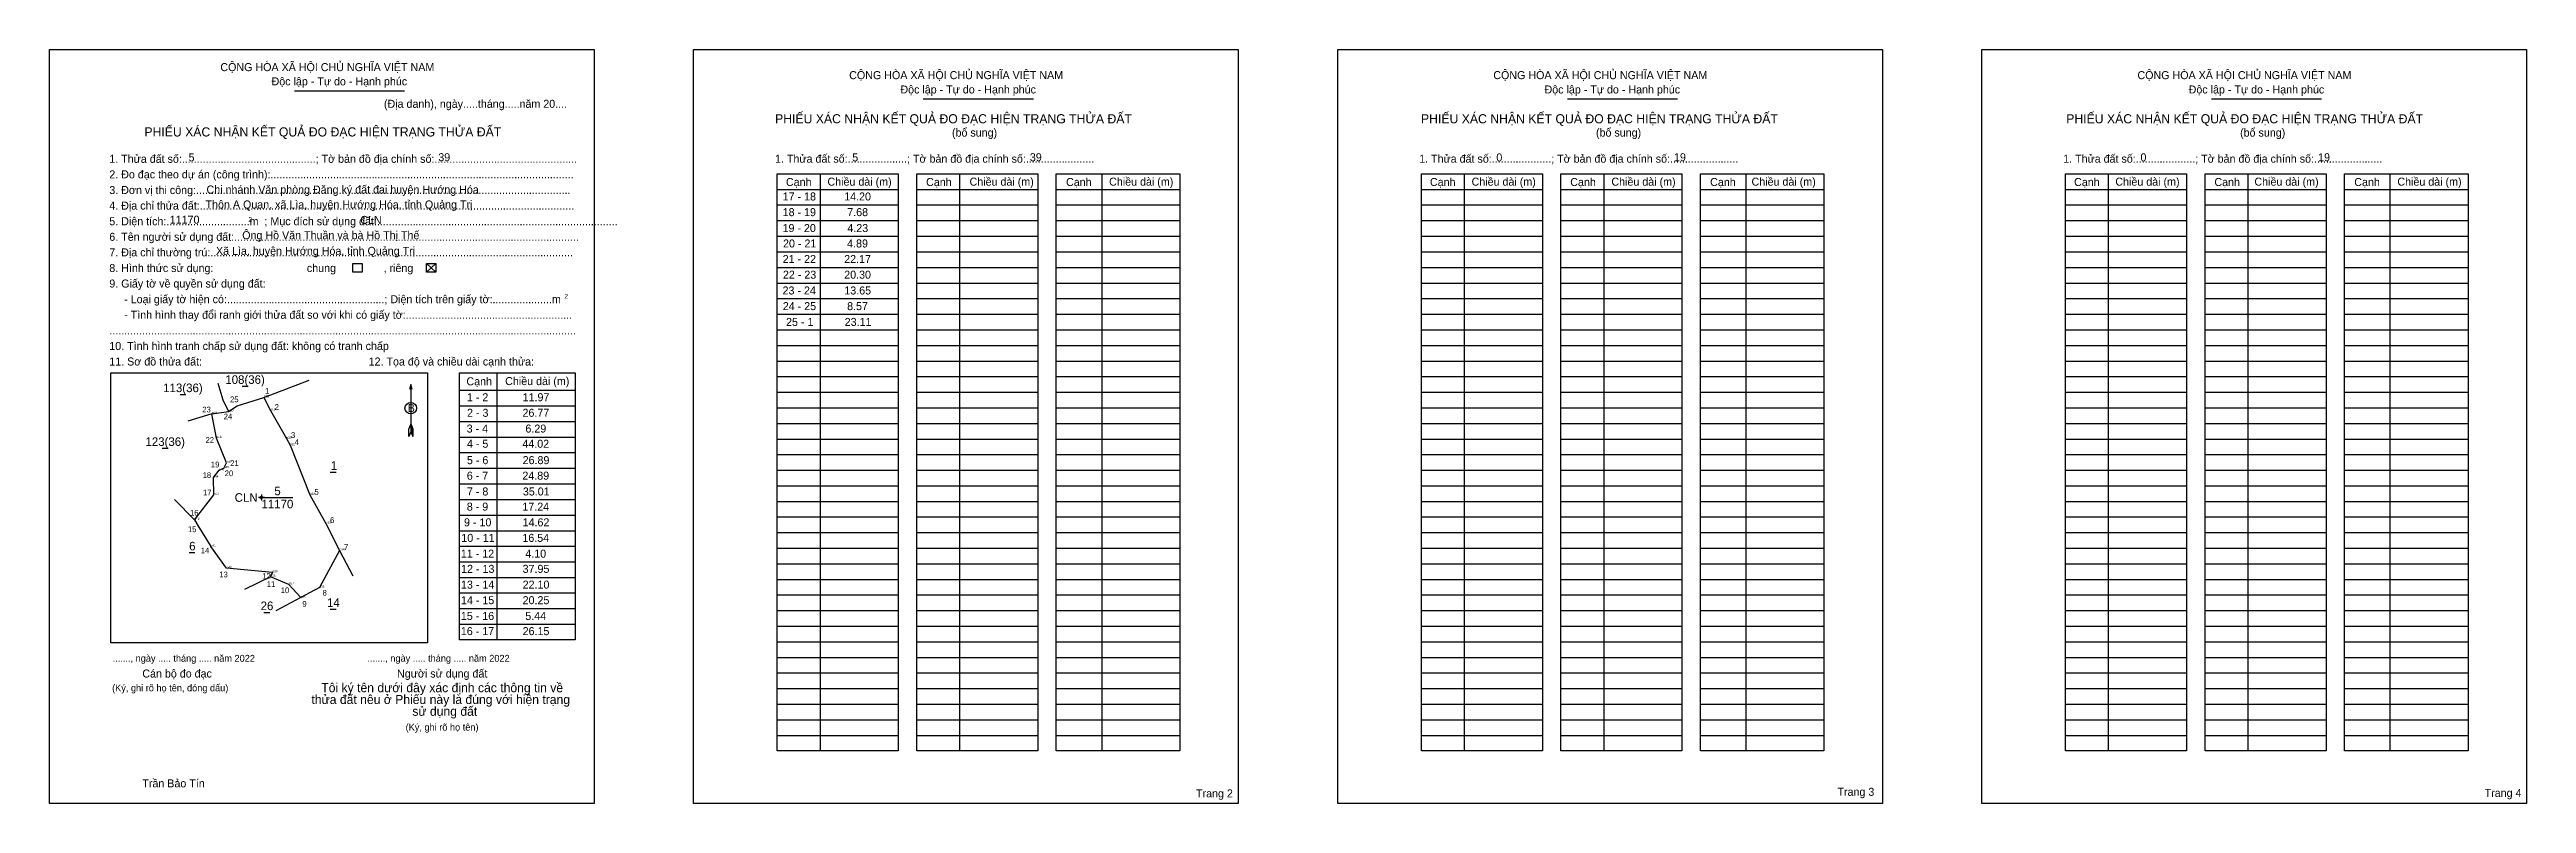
# Model space of a CAD drawing. Extents: x 548075 to 550116, y 1821714 to 1822335.
import ezdxf

# ---------------------------------------------------------------- set-up
doc = ezdxf.new("R2010")
doc.units = 0
for name, color, linetype in [('Level 1', 7, 'Continuous'), ('Level 10', 7, 'Continuous'), ('Level 11', 7, 'Continuous'), ('Level 12', 7, 'Continuous'), ('Level 13', 7, 'Continuous'), ('Level 2', 7, 'Continuous'), ('Level 27', 7, 'Continuous'), ('Level 36', 7, 'Continuous'), ('Level 48', 7, 'Continuous'), ('Level 50', 7, 'Continuous'), ('Level 52', 7, 'Continuous'), ('Level 6', 7, 'Continuous'), ('Level 9', 7, 'Continuous')]:
    doc.layers.add(name, color=color, linetype=linetype)

msp = doc.modelspace()

# ---------------------------------------------------------------- linework, layer by layer
at = {"layer": 'Level 1'}
for p, q in [((548075.1, 1822335), (548075.1, 1822335)), ((548605.8, 1822335), (548605.8, 1822335)), ((548276.8, 1822301.1), (548367.6, 1822301.1)), ((548795, 1822294.4), (548885.8, 1822294.4)), ((549325.8, 1822294.4), (549416.6, 1822294.4)), ((549856.6, 1822294.4), (549947.3, 1822294.4)), ((548674.7, 1822219.9), (548774.5, 1822219.9)), ((548710, 1822232.7), (548710, 1821757.6)), ((548789.7, 1822219.9), (548889.4, 1822219.9)), ((548825, 1822232.7), (548825, 1821757.6)), ((548904.7, 1822219.9), (549006.5, 1822219.9)), ((548942.1, 1822232.7), (548942.1, 1821757.6)), ((549205.5, 1822219.9), (549305.3, 1822219.9)), ((549240.8, 1822232.7), (549240.8, 1821757.6)), ((549320.5, 1822219.9), (549420.2, 1822219.9)), ((549355.8, 1822232.7), (549355.8, 1821757.6)), ((549435.5, 1822219.9), (549537.3, 1822219.9)), ((549472.9, 1822232.7), (549472.9, 1821757.6)), ((549736.3, 1822219.9), (549836, 1822219.9)), ((549771.6, 1822232.7), (549771.6, 1821757.6)), ((549851.3, 1822219.9), (549951, 1822219.9)), ((549886.6, 1822232.7), (549886.6, 1821757.6)), ((549966.2, 1822219.9), (550068.1, 1822219.9)), ((550003.7, 1822232.7), (550003.7, 1821757.6)), ((548674.7, 1822207.1), (548774.5, 1822207.1)), ((548789.7, 1822207.1), (548889.4, 1822207.1)), ((548904.7, 1822207.1), (549006.5, 1822207.1)), ((549205.5, 1822207.1), (549305.3, 1822207.1)), ((549320.5, 1822207.1), (549420.2, 1822207.1)), ((549435.5, 1822207.1), (549537.3, 1822207.1)), ((549736.3, 1822207.1), (549836, 1822207.1)), ((549851.3, 1822207.1), (549951, 1822207.1)), ((549966.2, 1822207.1), (550068.1, 1822207.1)), ((548674.7, 1822194.2), (548774.5, 1822194.2)), ((548674.7, 1822181.4), (548774.5, 1822181.4)), ((548789.7, 1822194.2), (548889.4, 1822194.2)), ((548789.7, 1822181.4), (548889.4, 1822181.4)), ((548904.7, 1822194.2), (549006.5, 1822194.2)), ((548904.7, 1822181.4), (549006.5, 1822181.4)), ((549205.5, 1822194.2), (549305.3, 1822194.2)), ((549205.5, 1822181.4), (549305.3, 1822181.4)), ((549320.5, 1822194.2), (549420.2, 1822194.2)), ((549320.5, 1822181.4), (549420.2, 1822181.4)), ((549435.5, 1822194.2), (549537.3, 1822194.2)), ((549435.5, 1822181.4), (549537.3, 1822181.4)), ((549736.3, 1822194.2), (549836, 1822194.2)), ((549736.3, 1822181.4), (549836, 1822181.4)), ((549851.3, 1822194.2), (549951, 1822194.2)), ((549851.3, 1822181.4), (549951, 1822181.4)), ((549966.2, 1822194.2), (550068.1, 1822194.2)), ((549966.2, 1822181.4), (550068.1, 1822181.4)), ((548385.6, 1822159), (548393.3, 1822151.8)), ((548385.6, 1822151.8), (548393.3, 1822159)), ((548674.7, 1822168.5), (548774.5, 1822168.5)), ((548789.7, 1822168.5), (548889.4, 1822168.5)), ((548904.7, 1822168.5), (549006.5, 1822168.5)), ((549205.5, 1822168.5), (549305.3, 1822168.5)), ((549320.5, 1822168.5), (549420.2, 1822168.5)), ((549435.5, 1822168.5), (549537.3, 1822168.5)), ((549736.3, 1822168.5), (549836, 1822168.5)), ((549851.3, 1822168.5), (549951, 1822168.5)), ((549966.2, 1822168.5), (550068.1, 1822168.5)), ((548674.7, 1822155.7), (548774.5, 1822155.7)), ((548674.7, 1822142.8), (548774.5, 1822142.8)), ((548789.7, 1822155.7), (548889.4, 1822155.7)), ((548789.7, 1822142.8), (548889.4, 1822142.8)), ((548904.7, 1822155.7), (549006.5, 1822155.7)), ((548904.7, 1822142.8), (549006.5, 1822142.8)), ((549205.5, 1822155.7), (549305.3, 1822155.7)), ((549205.5, 1822142.8), (549305.3, 1822142.8)), ((549320.5, 1822155.7), (549420.2, 1822155.7)), ((549320.5, 1822142.8), (549420.2, 1822142.8)), ((549435.5, 1822155.7), (549537.3, 1822155.7)), ((549435.5, 1822142.8), (549537.3, 1822142.8)), ((549736.3, 1822155.7), (549836, 1822155.7)), ((549736.3, 1822142.8), (549836, 1822142.8)), ((549851.3, 1822155.7), (549951, 1822155.7)), ((549851.3, 1822142.8), (549951, 1822142.8)), ((549966.2, 1822155.7), (550068.1, 1822155.7)), ((549966.2, 1822142.8), (550068.1, 1822142.8)), ((548674.7, 1822130), (548774.5, 1822130)), ((548789.7, 1822130), (548889.4, 1822130)), ((548904.7, 1822130), (549006.5, 1822130)), ((549205.5, 1822130), (549305.3, 1822130)), ((549320.5, 1822130), (549420.2, 1822130)), ((549435.5, 1822130), (549537.3, 1822130)), ((549736.3, 1822130), (549836, 1822130)), ((549851.3, 1822130), (549951, 1822130)), ((549966.2, 1822130), (550068.1, 1822130)), ((548674.7, 1822117.2), (548774.5, 1822117.2)), ((548674.7, 1822104.3), (548774.5, 1822104.3)), ((548789.7, 1822117.2), (548889.4, 1822117.2)), ((548789.7, 1822104.3), (548889.4, 1822104.3)), ((548904.7, 1822117.2), (549006.5, 1822117.2)), ((548904.7, 1822104.3), (549006.5, 1822104.3)), ((549205.5, 1822117.2), (549305.3, 1822117.2)), ((549205.5, 1822104.3), (549305.3, 1822104.3)), ((549320.5, 1822117.2), (549420.2, 1822117.2)), ((549320.5, 1822104.3), (549420.2, 1822104.3)), ((549435.5, 1822117.2), (549537.3, 1822117.2)), ((549435.5, 1822104.3), (549537.3, 1822104.3)), ((549736.3, 1822117.2), (549836, 1822117.2)), ((549736.3, 1822104.3), (549836, 1822104.3)), ((549851.3, 1822117.2), (549951, 1822117.2)), ((549851.3, 1822104.3), (549951, 1822104.3)), ((549966.2, 1822117.2), (550068.1, 1822117.2)), ((549966.2, 1822104.3), (550068.1, 1822104.3)), ((548674.7, 1822091.5), (548774.5, 1822091.5)), ((548674.7, 1822078.6), (548774.5, 1822078.6)), ((548789.7, 1822091.5), (548889.4, 1822091.5)), ((548789.7, 1822078.6), (548889.4, 1822078.6)), ((548904.7, 1822091.5), (549006.5, 1822091.5)), ((548904.7, 1822078.6), (549006.5, 1822078.6)), ((549205.5, 1822091.5), (549305.3, 1822091.5)), ((549205.5, 1822078.6), (549305.3, 1822078.6)), ((549320.5, 1822091.5), (549420.2, 1822091.5)), ((549320.5, 1822078.6), (549420.2, 1822078.6)), ((549435.5, 1822091.5), (549537.3, 1822091.5)), ((549435.5, 1822078.6), (549537.3, 1822078.6)), ((549736.3, 1822091.5), (549836, 1822091.5)), ((549736.3, 1822078.6), (549836, 1822078.6)), ((549851.3, 1822091.5), (549951, 1822091.5)), ((549851.3, 1822078.6), (549951, 1822078.6)), ((549966.2, 1822091.5), (550068.1, 1822091.5)), ((549966.2, 1822078.6), (550068.1, 1822078.6)), ((548125.6, 1822068.8), (548125.6, 1822068.8)), ((548372.7, 1822059.2), (548372.7, 1822020.4)), ((548443.7, 1822068.9), (548443.7, 1821849)), ((548674.7, 1822065.8), (548774.5, 1822065.8)), ((548789.7, 1822065.8), (548889.4, 1822065.8)), ((548904.7, 1822065.8), (549006.5, 1822065.8)), ((549205.5, 1822065.8), (549305.3, 1822065.8)), ((549320.5, 1822065.8), (549420.2, 1822065.8)), ((549435.5, 1822065.8), (549537.3, 1822065.8)), ((549736.3, 1822065.8), (549836, 1822065.8)), ((549851.3, 1822065.8), (549951, 1822065.8)), ((549966.2, 1822065.8), (550068.1, 1822065.8)), ((548412.8, 1822054.5), (548508.1, 1822054.5)), ((548412.8, 1822041.7), (548508.1, 1822041.7)), ((548674.7, 1822052.9), (548774.5, 1822052.9)), ((548674.7, 1822040.1), (548774.5, 1822040.1)), ((548789.7, 1822052.9), (548889.4, 1822052.9)), ((548789.7, 1822040.1), (548889.4, 1822040.1)), ((548904.7, 1822052.9), (549006.5, 1822052.9)), ((548904.7, 1822040.1), (549006.5, 1822040.1)), ((549205.5, 1822052.9), (549305.3, 1822052.9)), ((549205.5, 1822040.1), (549305.3, 1822040.1)), ((549320.5, 1822052.9), (549420.2, 1822052.9)), ((549320.5, 1822040.1), (549420.2, 1822040.1)), ((549435.5, 1822052.9), (549537.3, 1822052.9)), ((549435.5, 1822040.1), (549537.3, 1822040.1)), ((549736.3, 1822052.9), (549836, 1822052.9)), ((549736.3, 1822040.1), (549836, 1822040.1)), ((549851.3, 1822052.9), (549951, 1822052.9)), ((549851.3, 1822040.1), (549951, 1822040.1)), ((549966.2, 1822052.9), (550068.1, 1822052.9)), ((549966.2, 1822040.1), (550068.1, 1822040.1)), ((548371, 1822016.4), (548371.1, 1822022.8)), ((548372.7, 1822020.4), (548371, 1822016.4)), ((548372.7, 1822026.8), (548371.1, 1822022.8)), ((548372.7, 1822026.8), (548374.4, 1822022.8)), ((548372.7, 1822026.2), (548374.4, 1822022.2)), ((548372.7, 1822025.7), (548374.4, 1822021.7)), ((548372.7, 1822025.1), (548374.4, 1822021.1)), ((548372.7, 1822024.5), (548374.4, 1822020.5)), ((548372.7, 1822024), (548374.4, 1822019.9)), ((548372.7, 1822023.4), (548374.4, 1822019.4)), ((548372.7, 1822022.9), (548374.4, 1822018.8)), ((548372.7, 1822022.3), (548374.4, 1822018.2)), ((548372.7, 1822021.7), (548374.4, 1822017.6)), ((548372.7, 1822021.2), (548374.4, 1822017.1)), ((548372.7, 1822020.4), (548374.4, 1822016.4)), ((548374.4, 1822016.4), (548374.4, 1822022.8)), ((548412.8, 1822028.8), (548508.1, 1822028.8)), ((548412.8, 1822016), (548508.1, 1822016)), ((548674.7, 1822027.3), (548774.5, 1822027.3)), ((548789.7, 1822027.3), (548889.4, 1822027.3)), ((548904.7, 1822027.3), (549006.5, 1822027.3)), ((549205.5, 1822027.3), (549305.3, 1822027.3)), ((549320.5, 1822027.3), (549420.2, 1822027.3)), ((549435.5, 1822027.3), (549537.3, 1822027.3)), ((549736.3, 1822027.3), (549836, 1822027.3)), ((549851.3, 1822027.3), (549951, 1822027.3)), ((549966.2, 1822027.3), (550068.1, 1822027.3)), ((548412.8, 1822003.2), (548508.1, 1822003.2)), ((548674.7, 1822014.4), (548774.5, 1822014.4)), ((548674.7, 1822001.6), (548774.5, 1822001.6)), ((548789.7, 1822014.4), (548889.4, 1822014.4)), ((548789.7, 1822001.6), (548889.4, 1822001.6)), ((548904.7, 1822014.4), (549006.5, 1822014.4)), ((548904.7, 1822001.6), (549006.5, 1822001.6)), ((549205.5, 1822014.4), (549305.3, 1822014.4)), ((549205.5, 1822001.6), (549305.3, 1822001.6)), ((549320.5, 1822014.4), (549420.2, 1822014.4)), ((549320.5, 1822001.6), (549420.2, 1822001.6)), ((549435.5, 1822014.4), (549537.3, 1822014.4)), ((549435.5, 1822001.6), (549537.3, 1822001.6)), ((549736.3, 1822014.4), (549836, 1822014.4)), ((549736.3, 1822001.6), (549836, 1822001.6)), ((549851.3, 1822014.4), (549951, 1822014.4)), ((549851.3, 1822001.6), (549951, 1822001.6)), ((549966.2, 1822014.4), (550068.1, 1822014.4)), ((549966.2, 1822001.6), (550068.1, 1822001.6)), ((548412.8, 1821990.3), (548508.1, 1821990.3)), ((548412.8, 1821977.5), (548508.1, 1821977.5)), ((548674.7, 1821988.7), (548774.5, 1821988.7)), ((548674.7, 1821975.9), (548774.5, 1821975.9)), ((548789.7, 1821988.7), (548889.4, 1821988.7)), ((548789.7, 1821975.9), (548889.4, 1821975.9)), ((548904.7, 1821988.7), (549006.5, 1821988.7)), ((548904.7, 1821975.9), (549006.5, 1821975.9)), ((549205.5, 1821988.7), (549305.3, 1821988.7)), ((549205.5, 1821975.9), (549305.3, 1821975.9)), ((549320.5, 1821988.7), (549420.2, 1821988.7)), ((549320.5, 1821975.9), (549420.2, 1821975.9)), ((549435.5, 1821988.7), (549537.3, 1821988.7)), ((549435.5, 1821975.9), (549537.3, 1821975.9)), ((549736.3, 1821988.7), (549836, 1821988.7)), ((549736.3, 1821975.9), (549836, 1821975.9)), ((549851.3, 1821988.7), (549951, 1821988.7)), ((549851.3, 1821975.9), (549951, 1821975.9)), ((549966.2, 1821988.7), (550068.1, 1821988.7)), ((549966.2, 1821975.9), (550068.1, 1821975.9)), ((548412.8, 1821964.6), (548508.1, 1821964.6)), ((548674.7, 1821963), (548774.5, 1821963)), ((548789.7, 1821963), (548889.4, 1821963)), ((548904.7, 1821963), (549006.5, 1821963)), ((549205.5, 1821963), (549305.3, 1821963)), ((549320.5, 1821963), (549420.2, 1821963)), ((549435.5, 1821963), (549537.3, 1821963)), ((549736.3, 1821963), (549836, 1821963)), ((549851.3, 1821963), (549951, 1821963)), ((549966.2, 1821963), (550068.1, 1821963)), ((548412.8, 1821951.8), (548508.1, 1821951.8)), ((548412.8, 1821938.9), (548508.1, 1821938.9)), ((548674.7, 1821950.2), (548774.5, 1821950.2)), ((548674.7, 1821937.4), (548774.5, 1821937.4)), ((548789.7, 1821950.2), (548889.4, 1821950.2)), ((548789.7, 1821937.4), (548889.4, 1821937.4)), ((548904.7, 1821950.2), (549006.5, 1821950.2)), ((548904.7, 1821937.4), (549006.5, 1821937.4)), ((549205.5, 1821950.2), (549305.3, 1821950.2)), ((549205.5, 1821937.4), (549305.3, 1821937.4)), ((549320.5, 1821950.2), (549420.2, 1821950.2)), ((549320.5, 1821937.4), (549420.2, 1821937.4)), ((549435.5, 1821950.2), (549537.3, 1821950.2)), ((549435.5, 1821937.4), (549537.3, 1821937.4)), ((549736.3, 1821950.2), (549836, 1821950.2)), ((549736.3, 1821937.4), (549836, 1821937.4)), ((549851.3, 1821950.2), (549951, 1821950.2)), ((549851.3, 1821937.4), (549951, 1821937.4)), ((549966.2, 1821950.2), (550068.1, 1821950.2)), ((549966.2, 1821937.4), (550068.1, 1821937.4)), ((548412.8, 1821926.1), (548508.1, 1821926.1)), ((548674.7, 1821924.5), (548774.5, 1821924.5)), ((548789.7, 1821924.5), (548889.4, 1821924.5)), ((548904.7, 1821924.5), (549006.5, 1821924.5)), ((549205.5, 1821924.5), (549305.3, 1821924.5)), ((549320.5, 1821924.5), (549420.2, 1821924.5)), ((549435.5, 1821924.5), (549537.3, 1821924.5)), ((549736.3, 1821924.5), (549836, 1821924.5)), ((549851.3, 1821924.5), (549951, 1821924.5)), ((549966.2, 1821924.5), (550068.1, 1821924.5)), ((548412.8, 1821913.3), (548508.1, 1821913.3)), ((548412.8, 1821900.4), (548508.1, 1821900.4)), ((548674.7, 1821911.7), (548774.5, 1821911.7)), ((548674.7, 1821898.8), (548774.5, 1821898.8)), ((548789.7, 1821911.7), (548889.4, 1821911.7)), ((548789.7, 1821898.8), (548889.4, 1821898.8)), ((548904.7, 1821911.7), (549006.5, 1821911.7)), ((548904.7, 1821898.8), (549006.5, 1821898.8)), ((549205.5, 1821911.7), (549305.3, 1821911.7)), ((549205.5, 1821898.8), (549305.3, 1821898.8)), ((549320.5, 1821911.7), (549420.2, 1821911.7)), ((549320.5, 1821898.8), (549420.2, 1821898.8)), ((549435.5, 1821911.7), (549537.3, 1821911.7)), ((549435.5, 1821898.8), (549537.3, 1821898.8)), ((549736.3, 1821911.7), (549836, 1821911.7)), ((549736.3, 1821898.8), (549836, 1821898.8)), ((549851.3, 1821911.7), (549951, 1821911.7)), ((549851.3, 1821898.8), (549951, 1821898.8)), ((549966.2, 1821911.7), (550068.1, 1821911.7)), ((549966.2, 1821898.8), (550068.1, 1821898.8)), ((548412.8, 1821887.6), (548508.1, 1821887.6)), ((548412.8, 1821874.7), (548508.1, 1821874.7)), ((548674.7, 1821886), (548774.5, 1821886)), ((548674.7, 1821873.2), (548774.5, 1821873.2)), ((548789.7, 1821886), (548889.4, 1821886)), ((548789.7, 1821873.2), (548889.4, 1821873.2)), ((548904.7, 1821886), (549006.5, 1821886)), ((548904.7, 1821873.2), (549006.5, 1821873.2)), ((549205.5, 1821886), (549305.3, 1821886)), ((549205.5, 1821873.2), (549305.3, 1821873.2)), ((549320.5, 1821886), (549420.2, 1821886)), ((549320.5, 1821873.2), (549420.2, 1821873.2)), ((549435.5, 1821886), (549537.3, 1821886)), ((549435.5, 1821873.2), (549537.3, 1821873.2)), ((549736.3, 1821886), (549836, 1821886)), ((549736.3, 1821873.2), (549836, 1821873.2)), ((549851.3, 1821886), (549951, 1821886)), ((549851.3, 1821873.2), (549951, 1821873.2)), ((549966.2, 1821886), (550068.1, 1821886)), ((549966.2, 1821873.2), (550068.1, 1821873.2)), ((548412.8, 1821861.9), (548508.1, 1821861.9)), ((548674.7, 1821860.3), (548774.5, 1821860.3)), ((548789.7, 1821860.3), (548889.4, 1821860.3)), ((548904.7, 1821860.3), (549006.5, 1821860.3)), ((549205.5, 1821860.3), (549305.3, 1821860.3)), ((549320.5, 1821860.3), (549420.2, 1821860.3)), ((549435.5, 1821860.3), (549537.3, 1821860.3)), ((549736.3, 1821860.3), (549836, 1821860.3)), ((549851.3, 1821860.3), (549951, 1821860.3)), ((549966.2, 1821860.3), (550068.1, 1821860.3)), ((548386.4, 1821846.6), (548386.4, 1821846.6)), ((548674.7, 1821847.5), (548774.5, 1821847.5)), ((548674.7, 1821834.6), (548774.5, 1821834.6)), ((548789.7, 1821847.5), (548889.4, 1821847.5)), ((548789.7, 1821834.6), (548889.4, 1821834.6)), ((548904.7, 1821847.5), (549006.5, 1821847.5)), ((548904.7, 1821834.6), (549006.5, 1821834.6)), ((549205.5, 1821847.5), (549305.3, 1821847.5)), ((549205.5, 1821834.6), (549305.3, 1821834.6)), ((549320.5, 1821847.5), (549420.2, 1821847.5)), ((549320.5, 1821834.6), (549420.2, 1821834.6)), ((549435.5, 1821847.5), (549537.3, 1821847.5)), ((549435.5, 1821834.6), (549537.3, 1821834.6)), ((549736.3, 1821847.5), (549836, 1821847.5)), ((549736.3, 1821834.6), (549836, 1821834.6)), ((549851.3, 1821847.5), (549951, 1821847.5)), ((549851.3, 1821834.6), (549951, 1821834.6)), ((549966.2, 1821847.5), (550068.1, 1821847.5)), ((549966.2, 1821834.6), (550068.1, 1821834.6)), ((548674.7, 1821821.8), (548774.5, 1821821.8)), ((548789.7, 1821821.8), (548889.4, 1821821.8)), ((548904.7, 1821821.8), (549006.5, 1821821.8)), ((549205.5, 1821821.8), (549305.3, 1821821.8)), ((549320.5, 1821821.8), (549420.2, 1821821.8)), ((549435.5, 1821821.8), (549537.3, 1821821.8)), ((549736.3, 1821821.8), (549836, 1821821.8)), ((549851.3, 1821821.8), (549951, 1821821.8)), ((549966.2, 1821821.8), (550068.1, 1821821.8)), ((548674.7, 1821808.9), (548774.5, 1821808.9)), ((548674.7, 1821796.1), (548774.5, 1821796.1)), ((548789.7, 1821808.9), (548889.4, 1821808.9)), ((548789.7, 1821796.1), (548889.4, 1821796.1)), ((548904.7, 1821808.9), (549006.5, 1821808.9)), ((548904.7, 1821796.1), (549006.5, 1821796.1)), ((549205.5, 1821808.9), (549305.3, 1821808.9)), ((549205.5, 1821796.1), (549305.3, 1821796.1)), ((549320.5, 1821808.9), (549420.2, 1821808.9)), ((549320.5, 1821796.1), (549420.2, 1821796.1)), ((549435.5, 1821808.9), (549537.3, 1821808.9)), ((549435.5, 1821796.1), (549537.3, 1821796.1)), ((549736.3, 1821808.9), (549836, 1821808.9)), ((549736.3, 1821796.1), (549836, 1821796.1)), ((549851.3, 1821808.9), (549951, 1821808.9)), ((549851.3, 1821796.1), (549951, 1821796.1)), ((549966.2, 1821808.9), (550068.1, 1821808.9)), ((549966.2, 1821796.1), (550068.1, 1821796.1)), ((548674.7, 1821783.3), (548774.5, 1821783.3)), ((548789.7, 1821783.3), (548889.4, 1821783.3)), ((548904.7, 1821783.3), (549006.5, 1821783.3)), ((549205.5, 1821783.3), (549305.3, 1821783.3)), ((549320.5, 1821783.3), (549420.2, 1821783.3)), ((549435.5, 1821783.3), (549537.3, 1821783.3)), ((549736.3, 1821783.3), (549836, 1821783.3)), ((549851.3, 1821783.3), (549951, 1821783.3)), ((549966.2, 1821783.3), (550068.1, 1821783.3)), ((548674.7, 1821770.4), (548774.5, 1821770.4)), ((548789.7, 1821770.4), (548889.4, 1821770.4)), ((548904.7, 1821770.4), (549006.5, 1821770.4)), ((549205.5, 1821770.4), (549305.3, 1821770.4)), ((549320.5, 1821770.4), (549420.2, 1821770.4)), ((549435.5, 1821770.4), (549537.3, 1821770.4)), ((549736.3, 1821770.4), (549836, 1821770.4)), ((549851.3, 1821770.4), (549951, 1821770.4)), ((549966.2, 1821770.4), (550068.1, 1821770.4)), ((548523.8, 1821714.3), (548523.8, 1821714.3)), ((549054.6, 1821714.3), (549054.6, 1821714.3))]:
    msp.add_line(p, q, dxfattribs=at)
for points in [[(548674.7, 1822232.7), (548774.5, 1822232.7), (548774.5, 1821757.6), (548674.7, 1821757.6)], [(548789.7, 1822232.7), (548889.4, 1822232.7), (548889.4, 1821757.6), (548789.7, 1821757.6)], [(548904.7, 1822232.7), (549006.5, 1822232.7), (549006.5, 1821757.6), (548904.7, 1821757.6)], [(549205.5, 1822232.7), (549305.3, 1822232.7), (549305.3, 1821757.6), (549205.5, 1821757.6)], [(549320.5, 1822232.7), (549420.2, 1822232.7), (549420.2, 1821757.6), (549320.5, 1821757.6)], [(549435.5, 1822232.7), (549537.3, 1822232.7), (549537.3, 1821757.6), (549435.5, 1821757.6)], [(549736.3, 1822232.7), (549836, 1822232.7), (549836, 1821757.6), (549736.3, 1821757.6)], [(549851.3, 1822232.7), (549951, 1822232.7), (549951, 1821757.6), (549851.3, 1821757.6)], [(549966.2, 1822232.7), (550068.1, 1822232.7), (550068.1, 1821757.6), (549966.2, 1821757.6)], [(548125.6, 1822068.8), (548386.4, 1822068.8), (548386.4, 1821846.6), (548125.6, 1821846.6)], [(548412.8, 1822068.9), (548508.1, 1822068.9), (548508.1, 1821849), (548412.8, 1821849)]]:
    msp.add_lwpolyline(points, close=True, dxfattribs=at)
msp.add_lwpolyline([(548373.8, 1822055.1), (548372.7, 1822059.2), (548371.6, 1822055.1)], dxfattribs=at)
msp.add_circle((548372.7, 1822039.8), 4.74, dxfattribs=at)
at = {"layer": 'Level 10'}
for p, q in [((548208.8, 1822035.2), (548222.4, 1822037)), ((548222.4, 1822037), (548229.6, 1822041.7)), ((548229.6, 1822041.7), (548251.6, 1822048.7)), ((548251.6, 1822048.7), (548257, 1822038)), ((548257, 1822038), (548270.3, 1822014.7)), ((548212.6, 1822015.2), (548208.8, 1822035.2)), ((548221, 1821994.8), (548212.6, 1822015.2)), ((548270.3, 1822014.7), (548273.3, 1822009.2)), ((548273.3, 1822009.2), (548289.5, 1821968.3)), ((548210.1, 1821982.7), (548214.9, 1821988.7)), ((548210.4, 1821968.5), (548210.1, 1821982.7)), ((548214.9, 1821988.7), (548218.7, 1821990.4)), ((548218.7, 1821990.4), (548221, 1821994.8)), ((548194.5, 1821947.8), (548210.4, 1821968.5)), ((548289.5, 1821968.3), (548302.6, 1821944.8)), ((548194.5, 1821947.8), (548197.3, 1821943.1)), ((548197.3, 1821943.1), (548207.9, 1821925.8)), ((548302.6, 1821944.8), (548314.1, 1821922.7)), ((548221, 1821908), (548207.9, 1821925.8)), ((548314.1, 1821922.7), (548297.4, 1821892)), ((548258.8, 1821904.6), (548221, 1821908)), ((548257, 1821900.9), (548258.8, 1821904.6)), ((548272.3, 1821894.7), (548257, 1821900.9)), ((548282.2, 1821883.8), (548272.3, 1821894.7)), ((548297.4, 1821892), (548282.2, 1821883.8))]:
    msp.add_line(p, q, dxfattribs=at)
at = {"layer": 'Level 11'}
for p, q in [((548251.6, 1822048.7), (548289.1, 1822062.8)), ((548208.8, 1822035.2), (548189.1, 1822029.2)), ((548248.4, 1821966.2), (548247.2, 1821966.2)), ((548249.7, 1821967.5), (548248.4, 1821966.2)), ((548248.4, 1821966.2), (548249.7, 1821965)), ((548249.7, 1821968.8), (548249.7, 1821967.5)), ((548250.9, 1821966.2), (548249.7, 1821967.5)), ((548249.7, 1821965), (548250.9, 1821966.2)), ((548249.7, 1821965), (548249.7, 1821963.8)), ((548252.2, 1821966.2), (548250.9, 1821966.2))]:
    msp.add_line(p, q, dxfattribs=at)
msp.add_lwpolyline([(548213.7, 1822060.5), (548217.8, 1822046.6), (548222.4, 1822037)], dxfattribs=at)
msp.add_circle((548249.7, 1821966.2), 0.3, dxfattribs=at)
at = {"layer": 'Level 2'}
for points in [[(548075, 1822335), (548523.8, 1822335), (548523.8, 1821714.3), (548075, 1821714.3)], [(548605.8, 1822335), (549054.6, 1822335), (549054.6, 1821714.3), (548605.8, 1821714.3)], [(549136.6, 1822335), (549585.4, 1822335), (549585.4, 1821714.3), (549136.6, 1821714.3)], [(549667.4, 1822335), (550116.2, 1822335), (550116.2, 1821714.3), (549667.4, 1821714.3)]]:
    msp.add_lwpolyline(points, close=True, dxfattribs=at)
at = {"layer": 'Level 27'}
for p, q in [((548194.5, 1821947.8), (548178.1, 1821964.6)), ((548314.1, 1821922.7), (548324.9, 1821901.8)), ((548257, 1821900.9), (548235.8, 1821890.5)), ((548282.2, 1821883.8), (548261.4, 1821872.8))]:
    msp.add_line(p, q, dxfattribs=at)
at = {"layer": 'Level 50'}
for points in [[(548325, 1822159), (548332.7, 1822159), (548332.7, 1822151.8), (548325, 1822151.8)], [(548385.6, 1822159), (548393.3, 1822159), (548393.3, 1822151.8), (548385.6, 1822151.8)]]:
    msp.add_lwpolyline(points, close=True, dxfattribs=at)
at = {"layer": 'Level 9'}
for p, q in [((548233.8, 1822057.9), (548238.7, 1822057.9)), ((548182.6, 1822051.1), (548187.4, 1822051.1)), ((548167.9, 1822006.8), (548172.8, 1822006.8)), ((548306.3, 1821987.1), (548311.2, 1821987.1)), ((548249.7, 1821966.2), (548275.4, 1821966.2)), ((548190.1, 1821920.9), (548194.9, 1821920.9)), ((548306.3, 1821874.3), (548311.2, 1821874.3)), ((548251.6, 1821871.6), (548256.5, 1821871.6))]:
    msp.add_line(p, q, dxfattribs=at)

# ---------------------------------------------------------------- texts
at = {"layer": 'Level 1'}
for s, height, p in [('CỘNG HÒA XÃ HỘI CHỦ NGHĨA VIỆT NAM', 6.592, (548215.8, 1822317.3)), ('Độc lập - Tự do - Hạnh phúc', 6.592, (548258, 1822305.6)), ('CỘNG HÒA XÃ HỘI CHỦ NGHĨA VIỆT NAM', 6.592, (548734, 1822310.7)), ('Độc lập - Tự do - Hạnh phúc', 6.592, (548776.2, 1822298.9)), ('CỘNG HÒA XÃ HỘI CHỦ NGHĨA VIỆT NAM', 6.592, (549264.8, 1822310.7)), ('Độc lập - Tự do - Hạnh phúc', 6.592, (549307, 1822298.9)), ('CỘNG HÒA XÃ HỘI CHỦ NGHĨA VIỆT NAM', 6.592, (549795.6, 1822310.7)), ('Độc lập - Tự do - Hạnh phúc', 6.592, (549837.8, 1822298.9)), ('(Địa danh), ngày.....tháng.....năm 20....', 6.592, (548350.6, 1822287.1)), ('PHIẾU XÁC NHẬN KẾT QUẢ ĐO ĐẠC HIỆN TRẠNG THỬA ĐẤT', 7.534, (548672.9, 1822274.3)), ('PHIẾU XÁC NHẬN KẾT QUẢ ĐO ĐẠC HIỆN TRẠNG THỬA ĐẤT', 7.534, (549205.2, 1822274.3)), ('PHIẾU XÁC NHẬN KẾT QUẢ ĐO ĐẠC HIỆN TRẠNG THỬA ĐẤT', 7.534, (549736.9, 1822274.3)), ('PHIẾU XÁC NHẬN KẾT QUẢ ĐO ĐẠC HIỆN TRẠNG THỬA ĐẤT', 7.534, (548153.2, 1822263.5)), ('(bổ sung)', 6.59, (548818.7, 1822263.4)), ('(bổ sung)', 6.59, (549349.4, 1822263.4)), ('(bổ sung)', 6.59, (549880.2, 1822263.4)), ('1. Thửa đất số:.............................................; Tờ bản đồ địa chính số:................................................', 6.5919, (548124.3, 1822241.8)), ('1. Thửa đất số:....................; Tờ bản đồ địa chính số:.......................', 6.592, (548672.9, 1822241.9)), ('1. Thửa đất số:....................; Tờ bản đồ địa chính số:.......................', 6.592, (549203.7, 1822241.9)), ('1. Thửa đất số:....................; Tờ bản đồ địa chính số:.......................', 6.592, (549734.4, 1822241.9)), ('3. Đơn vị thi công:..............................................................................................................................', 6.5919, (548124.3, 1822216.1)), ('2. Đo đạc theo dự án (công trình):......................................................................................................', 6.5919, (548124.3, 1822229)), ('Chi nhánh Văn phòng Đăng ký đất đai huyện Hướng Hóa', 6.592, (548204.4, 1822216.5)), ('Cạnh', 6.59, (548681.9, 1822222.7)), ('Chiều dài (m)', 6.592, (548716.1, 1822223)), ('Cạnh', 6.59, (548797.4, 1822222.7)), ('Chiều dài (m)', 6.592, (548833.2, 1822223)), ('Cạnh', 6.59, (548912.7, 1822222.7)), ('Chiều dài (m)', 6.592, (548948.2, 1822223)), ('Cạnh', 6.59, (549212.6, 1822222.7)), ('Chiều dài (m)', 6.592, (549246.9, 1822223)), ('Cạnh', 6.59, (549328.2, 1822222.7)), ('Chiều dài (m)', 6.592, (549362.1, 1822223)), ('Cạnh', 6.59, (549443.5, 1822222.7)), ('Chiều dài (m)', 6.592, (549477.6, 1822223)), ('Cạnh', 6.59, (549743.4, 1822222.7)), ('Chiều dài (m)', 6.592, (549777.4, 1822223)), ('Cạnh', 6.59, (549859, 1822222.7)), ('Chiều dài (m)', 6.592, (549892, 1822223)), ('Cạnh', 6.59, (549974.3, 1822222.7)), ('Chiều dài (m)', 6.592, (550009.8, 1822223)), ('4. Địa chỉ thửa đất:..............................................................................................................................', 6.5919, (548124.3, 1822203.3)), ('5. Diện tích:............................m  ; Mục đích sử dụng đất:.................................................................................', 6.5919, (548124.3, 1822190.4)), ('6. Tên người sử dụng đất:....................................................................................................................', 6.5919, (548124.3, 1822177.6)), ('2', 3.77, (548239, 1822193.4)), ('7. Địa chỉ thường trú:..........................................................................................................................', 6.5919, (548124.3, 1822164.8)), ('chung                , riêng', 6.592, (548287.1, 1822151.9)), ('9. Giấy tờ về quyền sử dụng đất:', 6.592, (548124.3, 1822139.1)), ('     - Loại giấy tờ hiện có:.....................................................; Diện tích trên giấy tờ:....................m', 6.5919, (548124.3, 1822126.2)), ('     - Tình hình thay đổi ranh giới thửa đất so với khi có giấy tờ:........................................................', 6.5919, (548124.3, 1822113.4)), ('2', 3.77, (548499.4, 1822130.1)), ('.............................................................................................................................................................', 6.5919, (548124.3, 1822100.5)), ('10. Tình hình tranh chấp sử dụng đất: không có tranh chấp', 6.592, (548124.3, 1822087.7)), ('11. Sơ đồ thửa đất:', 6.592, (548124.3, 1822074.9)), ('12. Tọa độ và chiều dài cạnh thửa:', 6.592, (548338, 1822074.9)), ('Cạnh', 6.59, (548418.6, 1822058.6)), ('Chiều dài (m)', 6.592, (548450.5, 1822058.8)), ('B', 6.42, (548370.3, 1822036.7)), ('......., ngày ..... tháng ..... năm 2022', 5.651, (548127.1, 1821831)), ('......., ngày ..... tháng ..... năm 2022', 5.651, (548337, 1821831)), ('(Ký, ghi rõ họ tên, đóng dấu)', 5.651, (548126.6, 1821806.6)), ('Cán bộ đo đạc', 6.592, (548151.5, 1821818)), ('Tôi ký tên dưới đây xác định các thông tin về', 7.491, (548299, 1821805.9)), ('Người sử dụng đất', 6.592, (548361.4, 1821818)), ('thửa đất nêu ở Phiếu này là đúng với hiện trạng', 7.491, (548290.9, 1821796.2)), ('sử dụng đất', 7.491, (548374, 1821786.5)), ('(Ký, ghi rõ họ tên)', 5.651, (548368.5, 1821774.3)), ('Trần Bảo Tín', 6.592, (548151.5, 1821727.6)), ('Trang 2', 6.59, (549019.8, 1821719.3)), ('Trang 3', 6.59, (549548.4, 1821720.6)), ('Trang 4', 6.59, (550081.7, 1821719.7))]:
    msp.add_text(s, height=height, dxfattribs=at).set_placement(p)
at = {"layer": 'Level 12'}
for s, p in [('p49', (548208.8, 1822035.2)), ('p50', (548222.4, 1822037)), ('p28', (548251.6, 1822048.7)), ('p29', (548257, 1822038)), ('p48', (548212.6, 1822015.2)), ('p30', (548270.3, 1822014.7)), ('p47', (548221, 1821994.8)), ('p31', (548273.3, 1822009.2)), ('p44', (548210.1, 1821982.7)), ('p45', (548214.9, 1821988.7)), ('p46', (548218.7, 1821990.4)), ('p43', (548210.4, 1821968.5)), ('p32', (548289.5, 1821968.3)), ('p42', (548194.5, 1821947.8)), ('p33', (548302.6, 1821944.8)), ('p41', (548207.9, 1821925.8)), ('p34', (548314.1, 1821922.7)), ('p40', (548221, 1821908)), ('p38', (548257, 1821900.9)), ('p39', (548258.8, 1821904.6)), ('p37', (548272.3, 1821894.7)), ('p35', (548297.4, 1821892)), ('p36', (548282.2, 1821883.8))]:
    msp.add_text(s, height=1.8, dxfattribs=at).set_placement(p)
at = {"layer": 'Level 13'}
for s, p in [('5', (548260.3, 1821968.1)), ('CLN', (548227.6, 1821962.7)), ('11170', (548249.7, 1821957.3))]:
    msp.add_text(s, height=7.06, dxfattribs=at).set_placement(p)
at = {"layer": 'Level 36'}
for s, p in [('113(36)', (548168.7, 1822053)), ('108(36)', (548219.9, 1822059.8)), ('123(36)', (548154.1, 1822008.7)), ('1', (548306.8, 1821989)), ('6', (548190.1, 1821922.7)), ('26', (548249, 1821873.5)), ('14', (548303.7, 1821876.2))]:
    msp.add_text(s, height=7.06, dxfattribs=at).set_placement(p)
at = {"layer": 'Level 48'}
msp.add_text('8. Hình thức sử dụng:', height=6.592, dxfattribs=at).set_placement((548124.3, 1822151.9))
at = {"layer": 'Level 52'}
for s, p in [('18 - 19', (548679.2, 1822197.9)), ('17 - 18', (548679.2, 1822210.8)), ('14.20', (548729.9, 1822210.8)), ('7.68', (548732.4, 1822197.9)), ('19 - 20', (548679.1, 1822184.8)), ('4.23', (548732.5, 1822184.8)), ('21 - 22', (548679.2, 1822159.3)), ('20 - 21', (548679.5, 1822172.1)), ('22.17', (548729.9, 1822159.3)), ('4.89', (548732.3, 1822172.1)), ('23 - 24', (548679.1, 1822133.4)), ('22 - 23', (548679.4, 1822146.4)), ('20.30', (548729.9, 1822146.4)), ('13.65', (548730, 1822133.4)), ('24 - 25', (548679.3, 1822120.5)), ('8.57', (548732.3, 1822120.5)), ('25 - 1', (548682, 1822107.5)), ('23.11', (548730.3, 1822107.5)), ('2 - 3', (548419.1, 1822032.7)), ('1 - 2', (548419, 1822045.5)), ('26.77', (548464.8, 1822032.7)), ('11.97', (548464.9, 1822045.5)), ('3 - 4', (548418.8, 1822019.7)), ('6.29', (548467.2, 1822019.7)), ('4 - 5', (548419, 1822007.2)), ('5 - 6', (548419, 1821993.7)), ('44.02', (548464.7, 1822007.2)), ('26.89', (548464.9, 1821993.7)), ('6 - 7', (548418.9, 1821980.9)), ('24.89', (548464.7, 1821980.9)), ('8 - 9', (548418.9, 1821955.4)), ('7 - 8', (548419, 1821967.9)), ('17.24', (548464.7, 1821955.4)), ('35.01', (548465.1, 1821967.9)), ('10 - 11', (548414.4, 1821929.7)), ('9 - 10', (548416.6, 1821942.5)), ('16.54', (548464.7, 1821929.7)), ('14.62', (548464.9, 1821942.5)), ('11 - 12', (548414, 1821916.7)), ('4.10', (548467.1, 1821916.7)), ('13 - 14', (548414.1, 1821891.2)), ('12 - 13', (548414.2, 1821904.2)), ('37.95', (548464.9, 1821904.2)), ('22.10', (548464.9, 1821891.2)), ('14 - 15', (548414.1, 1821878.4)), ('20.25', (548464.9, 1821878.4)), ('15 - 16', (548414, 1821865.4)), ('16 - 17', (548414, 1821852.9)), ('26.15', (548464.9, 1821852.9)), ('5.44', (548467.1, 1821865.4))]:
    msp.add_text(s, height=6.59, dxfattribs=at).set_placement(p)
at = {"layer": 'Level 6'}
for s, height, p in [('5', 6.59, (548189.6, 1822243)), ('39', 6.59, (548395.4, 1822243.1)), ('5', 6.59, (548736.5, 1822243)), ('39', 6.59, (548882.9, 1822243.1)), ('0', 6.59, (549267.3, 1822243)), ('19', 6.59, (549413.7, 1822243.1)), ('0', 6.59, (549798.1, 1822243)), ('19', 6.59, (549944.5, 1822243.1)), ('Thôn A Quan, xã Lìa, huyện Hướng Hóa, tỉnh Quảng Trị', 6.592, (548203.6, 1822204.2)), ('11170', 6.59, (548174.1, 1822191.7)), ('Ông Hồ Văn Thuần và bà Hồ Thị Thế', 6.592, (548233.8, 1822178.9)), ('CLN', 6.59, (548331.1, 1822191.5)), ('Xã Lìa, huyện Hướng Hóa, tỉnh Quảng Trị', 6.592, (548212.2, 1822166))]:
    msp.add_text(s, height=height, dxfattribs=at).set_placement(p)
at = {"layer": 'Level 9'}
for s, p in [('23', (548200.9, 1822036.3)), ('25', (548223.8, 1822044.7)), ('1', (548252.6, 1822051.7)), ('2', (548260.6, 1822038.4)), ('22', (548203.6, 1822011.2)), ('24', (548218.6, 1822030.6)), ('3', (548274, 1822015.3)), ('19', (548208, 1821991)), ('21', (548223.9, 1821992.1)), ('4', (548277, 1822009.4)), ('18', (548201.2, 1821982.3)), ('20', (548219.4, 1821983.8)), ('16', (548190.8, 1821951.3)), ('17', (548201.5, 1821968)), ('5', (548293.3, 1821968.5)), ('15', (548189.1, 1821937.7)), ('6', (548306.2, 1821945.2)), ('14', (548199.7, 1821920.2)), ('7', (548317.7, 1821923.1)), ('13', (548214.9, 1821900.5)), ('12', (548250.3, 1821899.3)), ('11', (548254.1, 1821892.6)), ('10', (548265.6, 1821887.5)), ('9', (548283.4, 1821876.3)), ('8', (548300, 1821885.4))]:
    msp.add_text(s, height=4.71, dxfattribs=at).set_placement(p)

doc.saveas('drawing.dxf')
